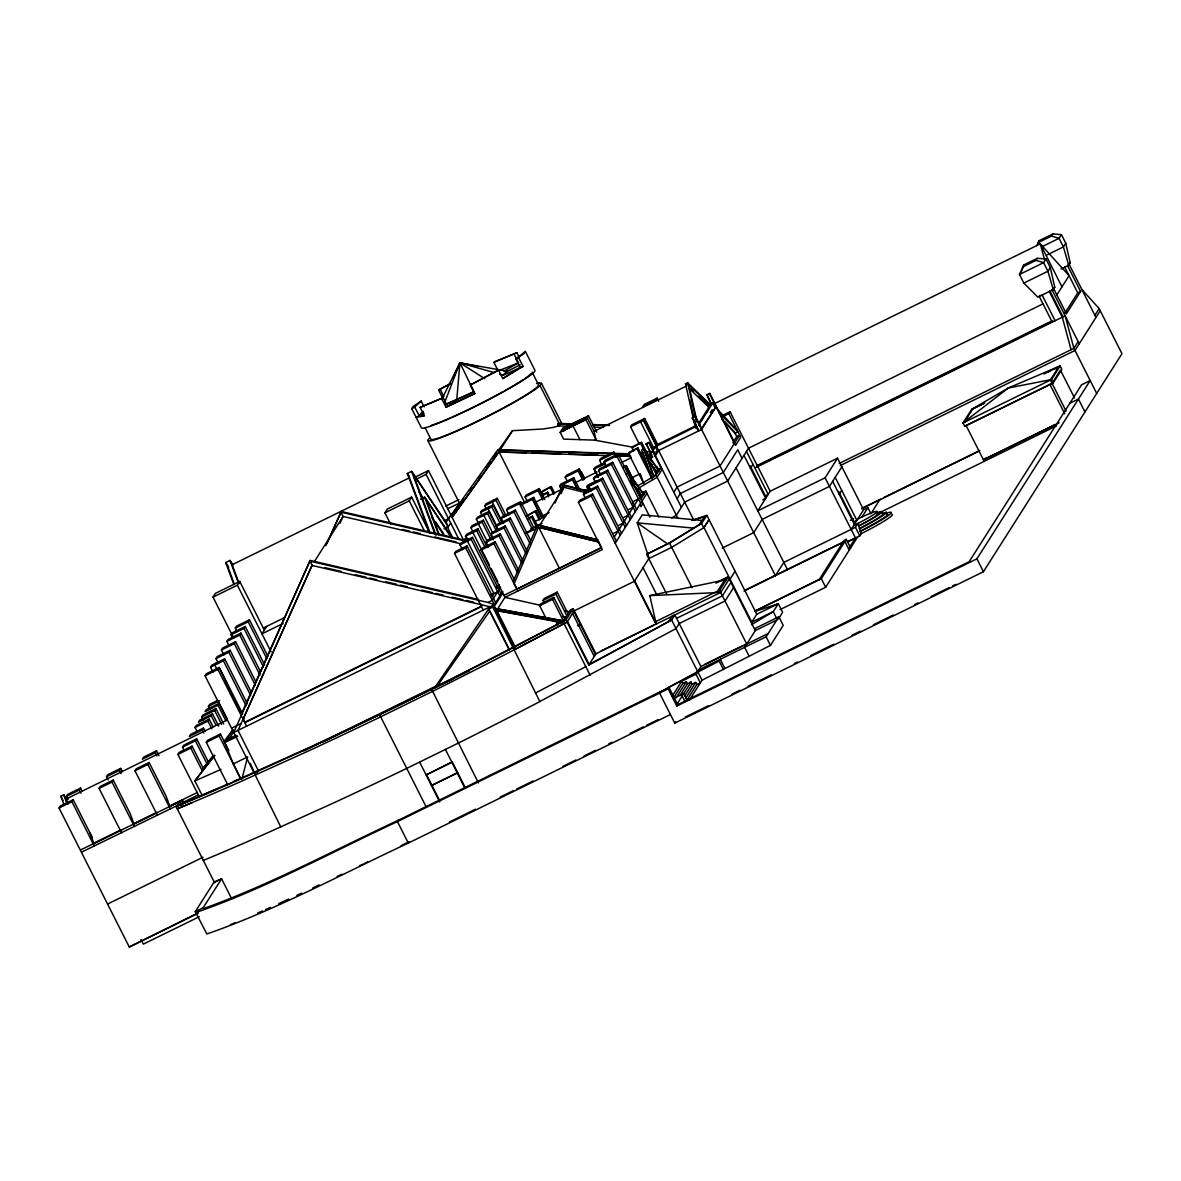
<?xml version="1.0" encoding="UTF-8"?>
<svg xmlns="http://www.w3.org/2000/svg" width="1181" height="1181" viewBox="0 0 1181 1181"><rect width="100%" height="100%" fill="white"/><g stroke="black" fill="none" stroke-linecap="round" stroke-linejoin="round"><path stroke-width="1.5" d="M459.32 366.346L459.911 362.803L507.417 371.247L520.186 364.811M241.913 779.002L247.626 756.903L233.292 763.93L240.732 779.18M1021.86 270.774L1023.765 264.943L1037.317 258.299L1045.953 258.949L1050.308 267.541L1054.751 287.219L1053.245 289.596L1037.819 297.154L1023.853 283.071L1019.513 274.479L1023.765 264.943M1038.276 243.522L1039.236 240.614L1052.788 233.971L1061.424 234.62L1065.764 243.212L1070.222 262.891L1068.716 265.267L1060.996 269.047M444.957 401.776L459.911 362.803L477.611 366.612M1036.726 245.678L1039.236 240.614M537.473 524.866L597.748 539.865L537.473 524.866L513.277 581.303M555.07 502.988L562.938 484.786L588.965 491.266M561.034 493.732L563.809 487.266L562.938 484.786M453.327 377.58L459.911 362.803L494.529 372.709M478.143 600.184L478.571 599.52L310.19 560.458L241.293 714.18L219.208 667.457L206.306 673.775L205.051 675.753L254.004 772.654L257.576 772.684M310.19 560.458L311.946 565.419L238.001 730.404L258.55 771.075M480.741 603.816L481.405 606.635L244.836 722.654L243.478 718.476L312.36 564.754M325.838 545.725L341.294 511.491L466.687 540.588M327.004 543.393L341.294 511.491M340.039 523.168L343.051 516.451L340.881 512.155L466.259 541.252M441.635 399.606L459.911 362.803L484.741 378.688M198.452 913.105L129.275 947.029L59.05 808.011L60.305 806.033L73.207 799.714L92.517 837.934M68.114 799.596L66.461 796.348L67.73 794.355L80.618 788.037L82.257 791.285M59.05 808.011L71.938 801.692L73.207 799.714M66.461 796.348L79.363 790.015L80.618 788.037M233.528 637.725L213.023 597.128L215.4 593.379L239.743 581.436L264.323 630.108M121.54 832.841L99.086 788.377L100.341 786.398L113.228 780.08L130.19 813.635L133.822 823.615L156.807 812.336M108.106 779.903L106.497 776.714L107.751 774.721L120.654 768.403L122.293 771.651M99.086 788.377L111.974 782.058L113.228 780.08M106.497 776.714L119.384 770.381L120.654 768.403M213.023 597.128L237.366 585.186L239.743 581.436M80.707 849.877L182.11 800.438L183.203 802.593L181.667 805.014L183.483 802.15L198.364 794.857M81.784 852.032L177.475 805.398M157.413 815.23L134.959 770.78L136.228 768.801L149.116 762.483L166.063 796.038L169.695 806.018L197.522 792.377M93.314 844.002L120.728 830.243M134.959 770.78L147.861 764.461L149.116 762.483M156.527 750.806L143.639 757.124L142.384 759.103L155.272 752.784L156.527 750.806L158.992 755.692M212.993 672.078L210.513 667.162L211.768 665.183L224.656 658.865L247.331 703.758M218.455 663.501L215.961 658.585L217.23 656.592L230.118 650.273L251.169 691.963M223.903 654.909L221.423 649.993L222.678 648L235.58 641.682L255.819 681.777M228.538 644.678L226.885 641.401L228.14 639.423L241.027 633.09L260.47 671.576M232.76 638.035L231.092 634.758L232.362 632.78L245.249 626.461L264.692 664.933M236.968 631.392L235.314 628.115L236.569 626.137L249.471 619.818L267.851 656.208M216.064 663.087L214.794 665.065L216.448 668.343M205.051 675.753L217.939 669.435L219.208 667.457L242.696 713.944M210.513 667.162L223.401 660.843L224.656 658.865M215.961 658.585L228.863 652.252L230.118 650.273M221.423 649.993L234.31 643.66L235.58 641.682M226.885 641.401L239.773 635.083L241.027 633.09M231.092 634.758L243.995 628.44L245.249 626.461M235.314 628.115L248.202 621.797L249.471 619.818M120.447 830.686L120.92 829.933L93.786 843.249L90.155 833.269M133.35 824.368L156.335 813.089M203.929 794.444L199.264 796.732L177.888 754.423L179.158 752.445L192.045 746.126L203.708 769.23L194.865 780.966L202.128 795.33L215.385 789.454M184.133 750.378L182.509 747.16L183.764 745.181L196.666 738.848L208.328 761.952L202.733 769.51M197.478 732.279L195.027 727.452L196.297 725.459L209.185 719.14L213.067 726.846M203.383 720.1L201.744 716.882L203.014 714.889L215.902 708.57L223.681 723.968M210.1 709.53L208.461 706.312L209.731 704.319L217.776 700.377M266.714 626.358L261.946 633.843L283.056 623.494M177.888 754.423L190.791 748.104L192.045 746.126M182.509 747.16L195.396 740.841L196.666 738.848M203.516 728.057L190.628 734.39L189.373 736.368L202.261 730.05L203.516 728.057L205.081 731.142M195.027 727.452L207.93 721.119L209.185 719.14M212.536 713.855L199.648 720.174L198.393 722.167L211.281 715.834L212.536 713.855L218.765 726.182M201.744 716.882L214.647 710.549L215.902 708.57M219.253 703.285L206.365 709.604L205.11 711.597L217.998 705.264L219.253 703.285L227.032 718.683M314.279 561.728L343.051 516.451L461.107 543.851M237.13 779.977L227.667 784.627L206.291 742.318L207.546 740.339L220.448 734.006L228.863 750.673M169.223 806.771L182.405 799.995L183.483 802.15M206.291 742.318L219.179 735.999L220.448 734.006M179.261 801.84L176.176 806.682L214.573 882.709M238.326 780.036A496.743 41.571 -26.8 0 1 176.176 806.682L179.04 805.28L182.405 799.995M233.292 763.93L224.789 742.613L233.041 729.607L224.198 741.122M229.335 738.553L234.03 731.157M243.478 718.476L244.305 717.162M390.631 524.172L384.903 512.82L387.279 509.085L411.623 497.142L429.884 533.281M227.667 784.627L228.125 783.904L179.04 805.28M384.903 512.82L409.246 500.877L411.623 497.142M416.362 479.117L426.105 474.349L428.482 470.599L463.572 540.057L467.071 539.156L463.572 540.057L466.879 538.433M203.737 859.753L203.324 860.418A496.743 41.571 -26.8 0 0 265.459 833.771L333.928 802.8A496.743 41.571 -26.8 0 0 406.736 768.388L458.302 743.1A496.743 41.571 -26.8 0 0 533.502 704.909L675.99 628.602L679.208 623.524L725.031 601.055L733.578 587.621M444.012 528.867L448.308 526.756L446.138 522.46L450.906 514.96M670.409 714.52L408.301 843.086C341.589 874.102 276.413 909.828 206.852 933.979L195.278 911.643L203.191 907.761L221.6 878.812L231.683 898.771M450.684 523.006L448.308 526.756L411.608 471.367L407.312 473.478L428.939 531.361M606.768 455.6L498.884 452.013L497.806 449.843L629.739 453.799M498.884 451.998L526.446 452.707M500.109 450.079L512.421 430.696L543.157 428.969L553.8 427.315L559.189 425.573L558.096 423.418L572.8 423.905M483.177 610.149L454.523 553.402L455.777 551.424L466.997 545.917L495.651 602.664M462.406 549.623L459.97 544.81L461.24 542.832L472.444 537.325L501.113 594.073M467.868 541.031L465.432 536.218L466.687 534.24L477.906 528.748L487.015 546.773M473.315 532.439L470.894 527.641L472.149 525.648L483.369 520.157L493.304 539.82M478.777 523.862L476.342 519.05L477.611 517.071L488.816 511.565L497.924 529.59M482.188 515.61L480.564 512.406L481.818 510.428L493.038 504.922L502.146 522.947M486.41 508.981L484.786 505.763L486.041 503.785L497.26 498.279L506.044 515.684M468.724 539.156L467.455 541.149L493.953 593.585L492.27 596.228M474.171 530.579L472.917 532.557L489.48 565.33M479.634 521.987L478.379 523.965L487.473 541.99M485.096 513.395L483.826 515.374L492.935 533.399M489.303 506.752L488.048 508.731L497.157 526.77M493.525 500.109L492.27 502.102L503.032 523.404M454.523 553.402L465.727 547.895L466.997 545.917M459.97 544.81L471.189 539.318L472.444 537.325M465.432 536.218L476.652 530.727L477.906 528.748M470.894 527.641L482.099 522.135L483.369 520.157M476.342 519.05L487.561 513.543L488.816 511.565M480.564 512.406L491.783 506.9L493.038 504.922M484.786 505.763L495.99 500.272L497.26 498.279M558.096 423.418L558.244 425.883L568.799 426.223M540.706 605.366L504.937 597.365L481.051 550.095L482.306 548.102L495.193 541.784L514.606 580.196M488.491 546.936L486.085 542.153L487.34 540.175L500.227 533.856L518.828 570.674M492.728 537.414L491.119 534.225L492.374 532.247L505.276 525.929L523.065 561.137M497.762 529.487L496.153 526.298L497.422 524.32L510.31 518.001L527.287 551.616M503.608 523.153L501.202 518.37L502.456 516.392L515.344 510.074L530.712 540.485M508.922 514.783L506.516 510L507.771 508.022L520.659 501.704L533.694 527.494L532.439 529.472L525.988 532.631M426.031 806.593L379.588 714.653L431.154 689.364A496.743 41.571 -26.8 0 0 506.354 651.189L565.994 619.922L588.788 665.051L595.947 653.787L573.139 608.658L565.994 619.922L505.143 651.381A563.736 47.166 -26.8 0 1 431.434 688.922L379.588 714.653A496.743 41.571 -26.8 0 1 306.78 749.064L238.311 780.05M633.326 447.304L594.53 440.129L563.573 439.096L560.163 432.349L562.687 428.393L588.463 415.742L596.774 432.202M563.868 431.109L565.788 428.083L585.496 418.414M481.051 550.095L493.938 543.762L495.193 541.784M486.085 542.153L498.973 535.834L500.227 533.856M491.119 534.225L504.007 527.907L505.276 525.929M496.153 526.298L509.055 519.98L510.31 518.001M501.202 518.37L514.089 512.052L515.344 510.074M506.516 510L519.404 503.682L520.659 501.704M527.582 501.792L525.117 496.906L526.372 494.928L539.259 488.594L544.795 499.548M521.131 504.922L532.41 499.386L533.664 497.408L543.157 516.186M525.117 496.906L538.005 490.587L539.259 488.594M565.788 428.083L565.433 427.36L563.499 430.401L583.207 420.731L585.141 417.705L562.687 428.393M588.463 415.742L585.953 419.713L560.163 432.349M543.511 495.297L541.902 492.123L542.743 490.794L551.335 486.587L554.657 493.156M528.808 518.931L532.513 516.2L538.344 527.346L598.841 542.02L540.322 527.464M536.085 510.591L526.652 516.127L536.085 510.591L540.234 518.813M542.625 495.636L547.763 492.197L549.401 495.43M541.902 492.123L551.335 486.587M561.196 489.17L559.617 486.041L560.886 484.062L573.774 477.744L580.092 490.263M567.589 481.937L565.212 477.242L566.481 475.249L579.369 468.931L584.108 478.305M431.434 688.922L478.408 782.9M491.709 596.508L493.392 593.866M497.171 587.917L498.854 585.274L496.182 586.588M497.732 587.651L499.415 585.008M435.553 686.294L434.49 687.962L488.801 608.82M500.626 587.134L492.226 600.347L487.93 602.458L309.776 561.108L233.72 732.5L494.396 604.642L465.727 547.895M539.525 525.486L563.809 487.266L586.263 492.861M509.144 649.845L488.594 609.145L490.115 606.754L311.946 565.419M559.617 486.041L572.505 479.722L573.774 477.744M565.212 477.242L578.114 470.909L579.369 468.931M502.796 591.43L492.846 607.078L488.594 609.145M539.865 701.603L492.846 607.078L494.322 606.37L502.766 593.069M504.213 595.194L601.365 547.777L598.841 542.02M497.614 608.894L505.143 597.04M516.894 589.201L601.572 547.438M597.94 477.006L593.999 469.182L595.254 467.204L604.923 462.465M601.97 465.078L599.594 460.369L600.849 458.39L613.751 452.072L616.113 456.767M588.433 489.849L586.809 486.616L587.651 485.302L596.243 481.08M504.937 597.365L602.295 549.623L578.41 502.338L579.664 500.345L592.567 494.027L616.452 541.311M585.067 497.6L583.444 494.411L584.713 492.418L597.601 486.1L621.486 533.384M590.913 491.281L588.492 486.483L589.747 484.49L602.635 478.172L626.52 525.456M595.135 481.745L593.526 478.556L594.781 476.563L607.669 470.245L631.555 517.529M600.184 473.817L598.56 470.614L599.815 468.636L612.718 462.317L636.603 509.601M606.325 467.085L603.875 462.258L605.144 460.265L618.032 453.947L649.919 517.071M613.751 452.072L612.481 454.05L599.594 460.369M639.142 443.79L630.551 426.784L631.805 424.791L644.693 418.473L657.625 444.41L695.579 425.795L696.229 428.644M578.41 502.338L591.297 496.005L592.567 494.027M583.444 494.411L596.346 488.078L597.601 486.1M588.492 486.483L601.38 480.15L602.635 478.172M593.526 478.556L606.414 472.223L607.669 470.245M598.56 470.614L611.448 464.295L612.718 462.317M603.875 462.258L616.777 455.925L618.032 453.947M657.138 398.13L655.868 400.108L642.981 406.426L644.236 404.448L657.138 398.13L658.762 401.348M630.551 426.784L643.438 420.451L644.693 418.473M631.997 477.7L640.264 473.655L643.763 483.575L628.572 453.474L629.414 452.161L638.006 447.939L648.856 469.433L642.73 452.072L639.467 453.681M633.739 451.039L632.13 447.865L632.972 446.536L641.578 442.329L650.642 460.28M450.581 762.66L426.134 774.957L451.924 762.306M668.992 687.49L668.151 688.818L676.831 706.017L677.673 704.688L668.992 687.49L398.277 820.264L397.436 821.592C330.724 852.608 265.563 888.333 195.987 912.485L195.278 911.643L214.174 881.912L221.6 878.812L213.687 882.694M635.275 484.062L626.314 466.333L625.472 467.646L629.429 475.471M628.572 453.474L638.006 447.939M632.13 447.865L641.578 442.329M546.36 618.977L539.658 605.705L540.913 603.727L553.815 597.409L564.666 618.888M544.5 603.373L543.024 600.42L544.279 598.442L557.166 592.124L568.017 613.603M648.974 459.069L652.488 457.121L646.243 443.79L649.107 442.388L655.632 455.275L658.732 450.374M645.963 444.233L649.107 442.388M539.658 605.705L552.546 599.387L553.815 597.409M543.024 600.42L555.911 594.102L557.166 592.124M650.096 453.164L653.182 451.422L650.096 453.164L652.266 457.46M409.143 841.758L401.023 845.699M654.554 455.807L657.566 451.068L655.396 446.772L652.384 451.511L653.447 450.98M632.558 503.578L634.182 501.024L638.478 498.913L614.282 537.015M640.235 498.456L645.859 491.148L658.954 517.057M696.569 426.577L698.739 430.873L692.228 417.985L695.373 416.14L701.883 429.028M713.841 402.485L710.977 403.887L706.917 394.853L709.781 393.45L734.759 442.89M640.825 499.076L645.859 491.148L642.42 492.433M692.228 417.985L695.373 416.14M706.637 395.295L709.781 393.45M615.183 543.29L646.952 493.304M662.201 469.3L657.167 477.227L638.301 488.299M192.104 802.622L177.268 808.837A496.743 41.571 -26.8 0 0 239.403 782.191L307.872 751.219A496.743 41.571 -26.8 0 0 380.681 716.808L432.246 691.52A496.743 41.571 -26.8 0 0 507.446 653.329L567.072 622.062L574.232 610.813M642.995 503.386L640.899 506.679L639.822 504.538M698.68 423.256L711.257 403.459L706.917 394.853M701.425 420.466L703.33 417.469M706.179 412.981L708.083 409.984M710.327 412.641L712.217 409.674M700.805 429.559L716.011 406.781L701.603 429.471L655.765 451.954M579.059 626.343L580.329 624.365L577.465 625.768M718.978 412.641L737.977 431.847L735.099 433.25L722.019 419.521M673.805 492.256L677.097 487.089L720.056 466.008L739.646 435.169L736.782 436.586L732.87 442.742M723.953 416.052L728.795 413.69L730.05 411.697L770.219 491.222L757.774 510.827L825.091 477.803L837.536 458.198L863.591 509.793L851.147 529.383M677.053 498.707L680.345 493.525L723.318 472.459L737.726 449.769L742.067 458.376M666.719 594.073L646.627 554.317L669.819 542.64L699.344 524.556L704.422 516.569L692.878 520.422M701.234 520.378L642.272 514.872L637.209 522.858L649.078 558.17L634.389 581.303L572.977 611.418M703.994 527.597L709.043 519.67L703.728 527.774L701.558 523.478L706.873 515.374L756.814 614.238L751.766 622.166L703.994 527.597L671.723 547.379L648.797 558.613M750.481 468.296L752.991 464.325M656.237 624.07L655.366 621.59L656.237 624.07L720.69 592.449L729.223 579.015M595.947 653.787L656.385 623.848L634.669 580.86M567.471 621.442L589.186 664.431L599.978 658.703A563.736 47.166 -26.8 0 0 668.771 621.398L672.137 616.113L674.853 614.932L700.909 666.512L696.022 674.218L681.688 681.245L672.329 695.993M674.853 614.932L671.635 619.995L588.788 665.051M717.664 591.031L718.388 592.463L717.664 591.031L725.784 578.247L726.581 579.576L649.801 595.623L655.647 621.457M748.99 655.942L744.65 647.336L755.279 630.595L728.146 576.874L719.613 590.308L746.746 644.029L744.163 645.003M730.05 579.177L735.099 571.25M660.4 691.712L659.559 693.026L674.75 723.126L983.419 571.737L1121.95 353.709L1099.157 308.566L1081.855 289.493M730.95 582.41L722.403 595.844L676.58 618.327M673.421 698.133L682.78 683.4L686.368 681.644L687.445 683.784L679.961 695.579M676.063 697.853L686.368 681.644M676.713 704.614L691.033 682.028L692.11 684.183L684.626 695.978M685.393 698.635L695.698 682.426L696.775 684.581L687.416 699.314M674.75 723.126L675.591 721.798M689.305 700.215L702.045 680.182L770.484 645.402L783.21 625.354L778.87 616.762L754.629 628.646M841.891 466.805L829.431 486.41L762.114 519.419L753.714 532.631L722.314 548.043M668.697 687.283L719.185 661.035L720.307 659.278L724.647 667.885M772.846 576.579L775.43 575.619L783.83 562.407L855.443 527.287L857.893 523.419L861.17 533.694L859.783 535.879L847.279 542.005M839.16 494.234L841.684 490.263M698.812 669.819L766.129 636.795L778.87 616.762M778.441 618.903L782.634 612.304L778.294 603.698L754.954 611.478M819.171 579.709L844.149 540.396L846.29 539.348L850.645 547.94L848.489 549.003M754.88 611.241L821.326 578.66L846.29 539.348M861.968 517.012L867.902 507.682L870.796 513.41M1021.078 271.999L1019.513 274.479L1043.605 262.654L1045.953 258.949M849.36 547.615L855.487 537.99L825.091 477.803M870.884 513.765L879.697 499.888M780.095 609.603L825.667 587.252L857.642 536.927M1022.436 267.039L1036.003 260.381L1037.317 258.299M1037.907 242.696L1051.459 236.052L1052.788 233.971M1061.424 234.62L1059.062 238.326L1043 246.194M1050.308 267.541L1047.946 271.246L1023.853 283.071M1065.764 243.212L1063.417 246.918L1047.34 254.801M1039.841 295.353L1039.221 296.342L1052.241 322.133L1052.876 321.143L756.549 466.48M1053.201 382.924L1051.489 379.544L963.017 422.946L971.668 409.335L1008.323 387.988L1060.139 365.948L1061.852 369.328L1053.201 382.924L964.729 426.326L963.017 422.946L1008.323 387.988L1051.489 379.544L1060.139 365.948L1043.753 373.978M964.419 422.119L972.804 408.906L983.168 403.828M1079.242 343.76L1052.109 290.024L1054.751 287.219M1053.363 288.046L1066.399 313.836L1080.6 291.471L1067.565 265.681L1070.222 262.891M1056.655 295.235L1069.085 275.675L1040.269 243.862L714.21 403.784M1064.509 313.733L1077.766 292.873L1080.6 291.471M1074.518 397.982L1060.449 370.14L1052.064 383.353L966.117 425.5L983.493 459.896L984.334 458.568M986.475 457.519L985.855 458.508L1054.426 424.865M1078.164 341.604L1073.898 348.321L839.189 463.439M1094.89 315.283L1099.157 308.566M1100.234 310.721L1074.976 350.477L840.267 465.58M676.831 706.017L976.908 558.834L1090.181 380.562L1081.589 384.77L969.158 561.728L677.673 704.688M502.752 378.363L520.231 367.601L515.89 359.009L525.383 351.407L534.993 370.435A63.626 5.329 -26.8 0 1 479.988 404.123A63.626 5.329 -26.8 0 1 421.351 427.714L411.741 408.685L413.217 406.397L421.233 401.082L424.127 406.81M525.383 351.407L523.906 353.695L515.89 359.009M429.338 438.328A63.626 5.329 -26.8 0 0 427.876 440.616L430.268 440.941A63.626 5.329 -26.8 0 0 486.498 417.026A63.626 5.329 -26.8 0 0 540.042 385.611L541.503 383.338L539.112 382.998M436.63 686.929L489.879 610.961L509.351 649.506M512.421 430.696L498.367 450.448M452.264 514.06L460.546 502.383L458.966 502.176L427.876 440.616M450.109 516.614L498.072 449.415M452.072 514.576L463.188 499.209M492.477 458.686L496.404 453.194M452.116 517.47L499.017 451.792L524.32 501.881M486.498 467.041L490.514 461.431M452.057 517.278L498.884 452.013M478.305 478.423L480.46 475.441M469.964 489.967L471.854 487.369M203.191 768.477L213.141 755.515M204.003 767.532L208.328 761.952M203.708 769.23L214.543 755.294M224.301 742.746L226.472 739.97L236.023 735.276M214.809 755.397L194.865 780.966L220.95 769.407M530.86 373.698L530.062 374.657A60.408 5.049 -26.8 0 1 524.438 378.821M507.417 371.247L503.18 375.189L499.711 374.2M421.233 401.082L414.605 406.973L419.24 415.682M423.3 411.372L418.945 415.564L423.994 415.417M443.215 397.702L420.141 407.401L443.215 397.702L447.555 406.294L471.987 394.764L474.614 393.406L470.274 384.814L498.544 370.096L502.885 378.702L523.021 366.361L518.666 357.769M497.526 369.564L493.909 362.39L495.4 361.356L516.865 352.72L519.035 357.016M441.724 398.735L446.064 407.342L456.752 399.887L473.994 391.679L459.911 362.803L456.752 399.887L446.521 404.094M646.627 554.317L669.538 543.083L701.558 523.478M751.529 624.705L773.26 611.625L778.294 603.698L756.814 614.238M637.209 486.144L656.075 475.072L660.902 467.484L654.643 475.781L656.075 475.072L677.968 518.415M671.649 518.001L676.359 515.226L684.685 502.132L727.658 481.051L748.503 448.234L1043.163 303.768M963.017 422.946L967.564 420.274M1055.607 368.605L1060.139 365.948M129.275 947.029L196.666 913.681M442.934 398.588L438.579 389.996L451.127 383.471M493.909 362.39L516.865 352.72M503.859 371.129L518.518 362.833L514.178 354.241M438.579 389.996L450.611 383.412M498.544 370.096L470.378 385.095L474.718 393.686L446.064 407.342M585.806 666.645L535.524 693.011M545.814 632.883L549.076 631.171M513.809 650.022L567.072 622.062M523.877 644.398L526.608 642.966M411.741 408.685L414.9 407.091M424.053 413.261L416.081 417.277L424.481 416.007L420.141 407.401M853.523 525.648L859.163 522.799A24.166 2.022 -26.8 0 0 877.114 511.801A24.166 2.022 -26.8 0 0 863.208 516.422L857.716 519.035M858.956 525.604L860.24 524.955A24.166 2.022 -26.8 0 0 876.361 513.705M858.617 526.15L860.831 525.028A28.196 2.362 -26.8 0 0 876.169 513.071M859.694 528.306L861.909 527.184A28.196 2.362 -26.8 0 0 882.635 513.765M859.34 528.852L862.499 527.257A32.212 2.702 -26.8 0 0 886.444 512.584L881.351 513.145M860.432 530.992L863.591 529.413A32.212 2.702 -26.8 0 0 887.522 514.739L886.193 511.934M860.078 531.553L864.182 529.487A36.242 3.026 -26.8 0 0 888.363 512.628M861.17 533.694L865.26 531.627A36.242 3.026 -26.8 0 0 891.906 514.385M474.157 391.59L445.296 404.507M462.361 540.426L467.292 537.99M239.197 583.562L232.155 564.739L409.482 477.774L407.312 473.478L409.349 476.489M413.881 477.759L428.482 470.599M420.347 499.268L424.643 497.171L452.057 537.724M695.388 427.596L685.482 383.825L687.622 382.777L710.416 404.773M594.53 440.129L595.918 439.45L594.087 431.345L686.56 385.98L685.482 383.825M445.709 506.103L458.892 499.637M447.555 508.76L460.649 502.575M444.218 520.821L448.514 518.71M689.246 388.519L707.95 406.338L710.091 405.29L688.715 384.932L687.622 382.777L696.48 421.883M263.452 627.952L284.562 617.604M520.777 503.726L533.664 497.408M593.999 469.182L605.277 463.646M542.035 495.016L547.763 492.197M536.085 501.91L560.813 489.79M575.649 482.512L597.084 472.001M621.486 462.494L631.289 457.682M696.849 426.134L653.595 447.658L640.574 421.868M699.713 424.732L698.635 425.263L712.778 403.016L714.948 407.312M721.99 415.653L730.05 411.697M622.978 467.174L626.255 465.565L635.555 483.989M623.45 467.735L626.314 466.333M586.809 486.616L593.969 483.103M649.181 458.745L652.621 456.899L648.96 456.781M528.217 518.311L532.513 516.2M584.078 490.912L589.806 488.107M586.101 490.838L590.397 488.727M626.388 473.935L628.543 472.887L644.088 494.706M549.091 512.657L541.09 516.584L532.41 499.386M534.358 521.751L545.784 516.141M530.476 529.073L541.976 523.434M525.368 533.842L536.897 528.202M208.461 706.312L219.74 700.776M628.868 509.395L633.164 507.284M623.834 517.322L628.13 515.211M63.966 804.704L60.866 796.215L63.744 794.798L66.8 799.212M618.8 525.25L623.096 523.139M227.032 720.085L65.915 799.109L67.76 804.202M613.751 533.177L618.047 531.066M490.72 595.18L497.688 591.755M757.183 465.491L1051.843 320.966M755.914 467.469L1065.129 315.814L1073.898 348.321L1096.691 393.45M231.55 728.205L241.086 723.525M245.249 722.004L481.818 605.971M224.789 742.613L237.529 736.368M770.219 491.222L837.536 458.198M762.808 499.784L765.672 498.382L743.956 455.394M971.668 409.335L984.777 402.913M1047.252 372.399L1050.529 370.79M1053.821 369.181L1058.752 366.76L1050.352 379.972L1066.118 411.195M573.139 608.658L570.275 610.06L563.411 620.881L495.4 608.51L563.411 620.881L552.546 599.387M303.827 750.895L437.708 685.246M1069.838 403.267L1078.43 399.06L1084.94 411.948M862.248 508.14L880.465 499.209M883.772 497.585L979.831 450.463M861.554 508.79L979.344 451.009M863.591 509.793L867.902 507.682M716.572 582.543L728.146 576.874M715.952 583.074L727.939 577.199M850.35 520.378L853.656 518.754M983.493 459.896L1059.062 422.828M655.16 621.915L719.82 589.969L720.897 592.124M877.867 513.514L1056.596 425.854M601.321 650.849L653.521 625.251M668.771 621.398L671.635 619.995L702.045 680.182M775.784 575.073L843.101 542.049M744.753 590.367L775.71 575.177M744.03 591.017L844.902 541.548L849.242 550.139M107.56 904.056L203.102 857.185M847.84 541.592L855.487 537.99M755.087 610.917L821.533 578.321M751.766 622.166L773.26 611.625L776.877 618.8M431.655 785.38L456.471 773.215M431.36 785.69L457.785 772.728M755.279 630.595L776.773 620.069M704.88 664.268L742.524 645.8M700.909 666.512L768.24 633.503M199.294 916.707L143.373 944.121L141.056 939.515M668.151 688.818L397.436 821.592L408.301 843.086M687.445 683.784L691.033 682.028M692.11 684.183L695.698 682.426M696.775 684.581L700.363 682.825L696.022 674.218M674.292 698.06L683.843 693.38L687.46 700.54M449.385 822.02L475.5 809.206M500.183 797.101L513.336 790.65M516.628 789.041L533.074 780.966M562.687 766.454L575.841 760.003M584.064 755.958L595.578 750.319M608.746 743.868L612.038 742.244M630.123 733.371L643.291 726.92M646.583 725.311L658.097 719.657M685.482 716.956L708.57 705.633M731.644 694.31L739.897 690.265M748.134 686.22L771.223 674.897M794.311 663.574L797.603 661.965M810.786 655.485L833.875 644.176M852.018 635.275L860.255 631.23M873.438 624.764L893.235 615.065M914.67 604.539L917.962 602.93M931.145 596.464L949.288 587.562M952.58 585.953L955.887 584.329M398.292 820.234C333.928 850.305 270.907 884.318 204.018 908.425L203.191 907.761M434.711 687.637L436.837 686.604M438.461 685.821L469.433 670.838M322.147 742.332L452.928 679.045M364.398 863.444L367.542 861.923M337.057 876.494L341.885 874.191M359.6 865.732L362.818 864.197M312.788 887.92L319.254 884.879M296.815 895.331L301.613 893.102M278.731 903.613L288.769 899.051M251.361 773.806L254.018 772.625L280.768 826.98M523.021 366.361L503.18 375.189L507.461 371.174L505.97 370.996M257.709 913.046L262.462 910.935M265.636 909.532L270.375 907.421M233.838 781.438L308.713 747.735A563.47 47.151 -26.8 0 0 379.869 714.21M500.685 369.889L518.518 362.833M230.413 924.634L235.255 922.671M583.207 420.731L585.953 419.713L595.918 439.45M1067.565 265.681L1068.716 265.267L1063.417 246.918L1059.062 238.326L1051.459 236.052M1052.109 290.024L1053.245 289.596L1047.946 271.246L1043.605 262.654L1036.003 260.381M226.472 739.97L237.529 736.132M691.859 520.363L706.873 515.374M649.801 595.623L716.527 592.641M593.01 424.584L609.544 425.13M572.593 424.245L557.89 423.758L559.189 425.573M592.803 424.909L609.322 425.47M594.323 427.079L603.447 427.389M644.87 451.585L652.133 451.836M651.676 454.537L646.184 454.36L640.737 443.643M497.791 449.858L629.458 454.242M645.904 454.788L651.395 454.98M531.937 452.884L561.196 453.858M568.504 454.109L597.763 455.084M617.884 455.748L630.684 456.176M617.737 455.969L630.536 456.397M648.827 457.003L652.488 457.121M694.369 528.187L637.209 522.858L667.457 543.791M544.382 619.006L496.699 610.326L515.093 646.76M546.139 619.316L562.717 622.623L555.631 621.044L557.55 624.852M496.492 610.666L562.702 622.697M564.769 610.739L569.714 611.847M562.909 616.63L566.201 617.368M402.5 529.487L409.659 531.155M413.232 531.981L420.392 533.635M434.697 536.956L456.161 541.946M324.908 567.662L341.029 571.397M355.348 574.719L366.095 577.214M369.683 578.055L376.842 579.709M385.803 581.79L396.55 584.285M400.138 585.112L407.297 586.78M421.632 590.101L432.379 592.596M435.951 593.423L443.126 595.091M452.072 597.173L462.819 599.668M466.406 600.494L473.566 602.162M562.732 485.111L588.743 491.591M487.93 602.458L494.396 604.642M690.693 388.859L693.306 391.383M698.517 396.403L708.94 406.471M718.166 410.058L737.313 430.534M724.706 421.528L734.449 431.951L736.782 436.586M653.61 467.351L655.691 470.274M651.587 465.137L656.769 472.415L655.588 470.068M632.042 482.793L628.543 472.887L642.863 493.614M636.234 487.753L639.349 492.123M631.363 481.538L641.726 496.094L635.688 487.369M636.338 489.141L641.519 496.419L637.725 488.904M651.868 464.694L650.008 462.022L655.927 473.743M651.277 477.198L641.637 449.931L643.793 448.869L657.92 469.905M646.479 457.505L656.769 472.415M631.215 481.508L641.519 496.419M446.138 522.46L411.608 471.367L435.139 534.358M438.638 534.609L424.643 497.171L451.186 537.517M418.62 491.296L423.699 498.81M435.582 521.81L443.702 533.827M431.655 517.086L443.835 535.126M233.041 564.946L229.985 560.444L225.689 562.555L233.956 584.684M232.155 564.754L229.985 560.444L238.252 582.573M228.73 567.057L225.689 562.555L227.136 565.419M1068.835 263.703L1095.968 317.438M1064.731 267.083L1077.766 292.873M1061.97 286.85L1040.269 243.862L1044.506 259.584M1049.953 291.072L1062.989 316.862M1049.274 291.412L1062.295 317.202L1071.064 349.709M1042.085 294.94L1055.105 320.73M1049.909 384.401L1064.804 413.881M976.908 558.834L983.419 571.737M886.444 512.584L887.522 514.739M835.174 477.375L856.875 520.363L854.011 521.766L838.82 491.68M832.649 481.331L854.365 524.32M855.443 527.287L859.783 535.879M821.326 578.66L825.667 587.252M728.795 413.69L740.738 437.324L735.556 445.473L709.501 393.893M746.481 451.437L768.196 494.411L765.332 495.828L750.127 465.727M707.95 406.338L709.028 408.493M736.058 467.838L787.447 569.567M695.092 416.583L775.43 575.619M693.232 418.975L696.126 424.702M766.129 636.795L770.484 645.402M643.719 420.023L656.739 445.813M643.438 420.451L693.646 519.861M648.827 442.831L681.407 507.299M652.96 451.747L661.995 469.625M646.243 443.79L649.86 450.95M649.58 470.865L651.026 473.729M637.164 449.267L652.37 479.353M669.538 543.083L692.066 587.68M634.758 486.026L640.678 497.747M616.777 455.925L640.648 503.209M719.185 661.035L723.525 669.642M613.53 452.397L615.951 457.165M611.448 464.295L635.334 511.58M587.208 417.72L594.087 431.345M606.414 472.223L630.3 519.507M646.908 553.874L649.078 558.17M601.38 480.15L625.266 527.435M573.065 426.031L579.93 439.642M594.205 468.857L598.28 476.917M643.055 567.648L657.094 595.416M596.346 488.078L620.232 535.362M541.503 383.338L562.082 424.082M540.042 385.611L559.838 424.82M532.129 372.163L538.654 385.05L536.573 387.545A60.408 5.049 -26.8 0 1 483.767 418.089L469.831 424.85A60.408 5.049 -26.8 0 1 430.725 438.889L425.027 427.611M584.728 478.408L581.406 471.839L580.58 473.153L583.827 479.604M579.162 469.256L584.049 478.94M591.297 496.005L656.105 624.291M578.114 470.909L582.853 480.298M681.688 681.245L682.78 683.4M572.726 479.397L577.612 489.067M682.16 696.022L685.054 701.75M572.505 479.722L577.243 489.096M559.824 485.716L561.462 488.934M550.494 487.901L553.756 494.352M546.921 493.525L548.589 496.802M539.053 488.934L543.939 498.603M538.005 490.587L542.743 499.976M532.616 499.061L541.577 516.791M535.244 511.904L539.318 519.965M559.336 568.164L538.551 527.021L514.148 583.783L517.101 588.876M531.671 517.529L536.661 527.39M519.404 503.682L532.705 530.033M573.804 611.463L595.519 654.451M572.549 613.456L594.264 656.429M555.911 594.102L566.762 615.596M514.089 512.052L530.254 544.072M564.09 623.657L590.146 675.237M509.055 519.98L526.032 553.594M440.247 389.435L443.864 396.609M495.99 500.272L504.272 516.658M504.007 527.907L521.795 563.13M491.783 506.9L500.065 523.301M498.973 535.834L517.573 572.652M487.561 513.543L496.67 531.568M493.938 543.762L517.824 591.046M482.099 522.135L490.381 538.521M476.652 530.727L484.919 547.113M491.134 568.607L497.747 581.716M471.189 539.318L499.858 596.065M494.322 606.37L515.329 649.225M426.105 474.349L458.449 538.359M447.171 526.652L452.603 537.399M409.246 500.877L424.097 530.284M452.205 761.878L465.004 787.21M445.399 749.418L464.724 787.653M426.415 774.515L439.214 799.862M419.624 762.055L439.731 801.884M237.366 585.186L271.099 651.942M248.202 621.797L266.832 658.673M243.995 628.44L263.422 666.925M239.773 635.083L260.027 675.163M234.31 643.66L255.376 685.349M228.863 652.252L250.726 695.55M223.401 660.843L246.076 705.736M217.939 669.435L246.608 726.182M217.998 705.264L225.778 720.676M214.647 710.549L221.644 724.411M211.281 715.834L215.946 725.075M219.179 735.999L240.88 778.943M207.93 721.119L211.812 728.825M202.261 730.05L203.811 733.121M195.396 740.841L207.074 763.945M190.791 748.104L202.453 771.208M155.272 752.784L156.881 755.988M147.861 764.461L170.315 808.911M119.384 770.381L121.008 773.585M111.974 782.058L134.427 826.508M79.363 790.015L80.972 793.219M71.938 801.692L94.391 846.142M67.524 802.283L63.744 794.798L66.83 803.301M60.866 796.215L63.051 800.511M656.916 466.392L659.131 471.027L643.793 448.869L653.713 476.976M250.342 763.398L254.432 773.142M426.813 501.467L438.889 533.812M413.778 475.677L436.04 535.244M409.482 477.774L429.205 530.549M227.859 566.85L234.222 583.872M473.994 391.679L474.718 393.686M644.885 451.024L653.905 476.593M649.447 471.086L651.189 476.046M629.621 475.028L633.237 485.258M688.715 384.932L696.952 421.277M689.704 399.828L693.616 417.144M694.413 420.613L695.196 424.068M697.691 671.576A496.743 41.571 -26.8 0 1 652.635 696.347M536.484 383.574A63.626 5.329 -26.8 0 1 539.097 382.998M523.198 379.647A60.408 5.049 -26.8 0 1 504.361 390.911M502.988 391.679A60.408 5.049 -26.8 0 1 477.257 405.201M475.692 405.969A60.408 5.049 -26.8 0 1 451.91 417.173M450.389 417.838A60.408 5.049 -26.8 0 1 430.976 425.455"/></g></svg>
